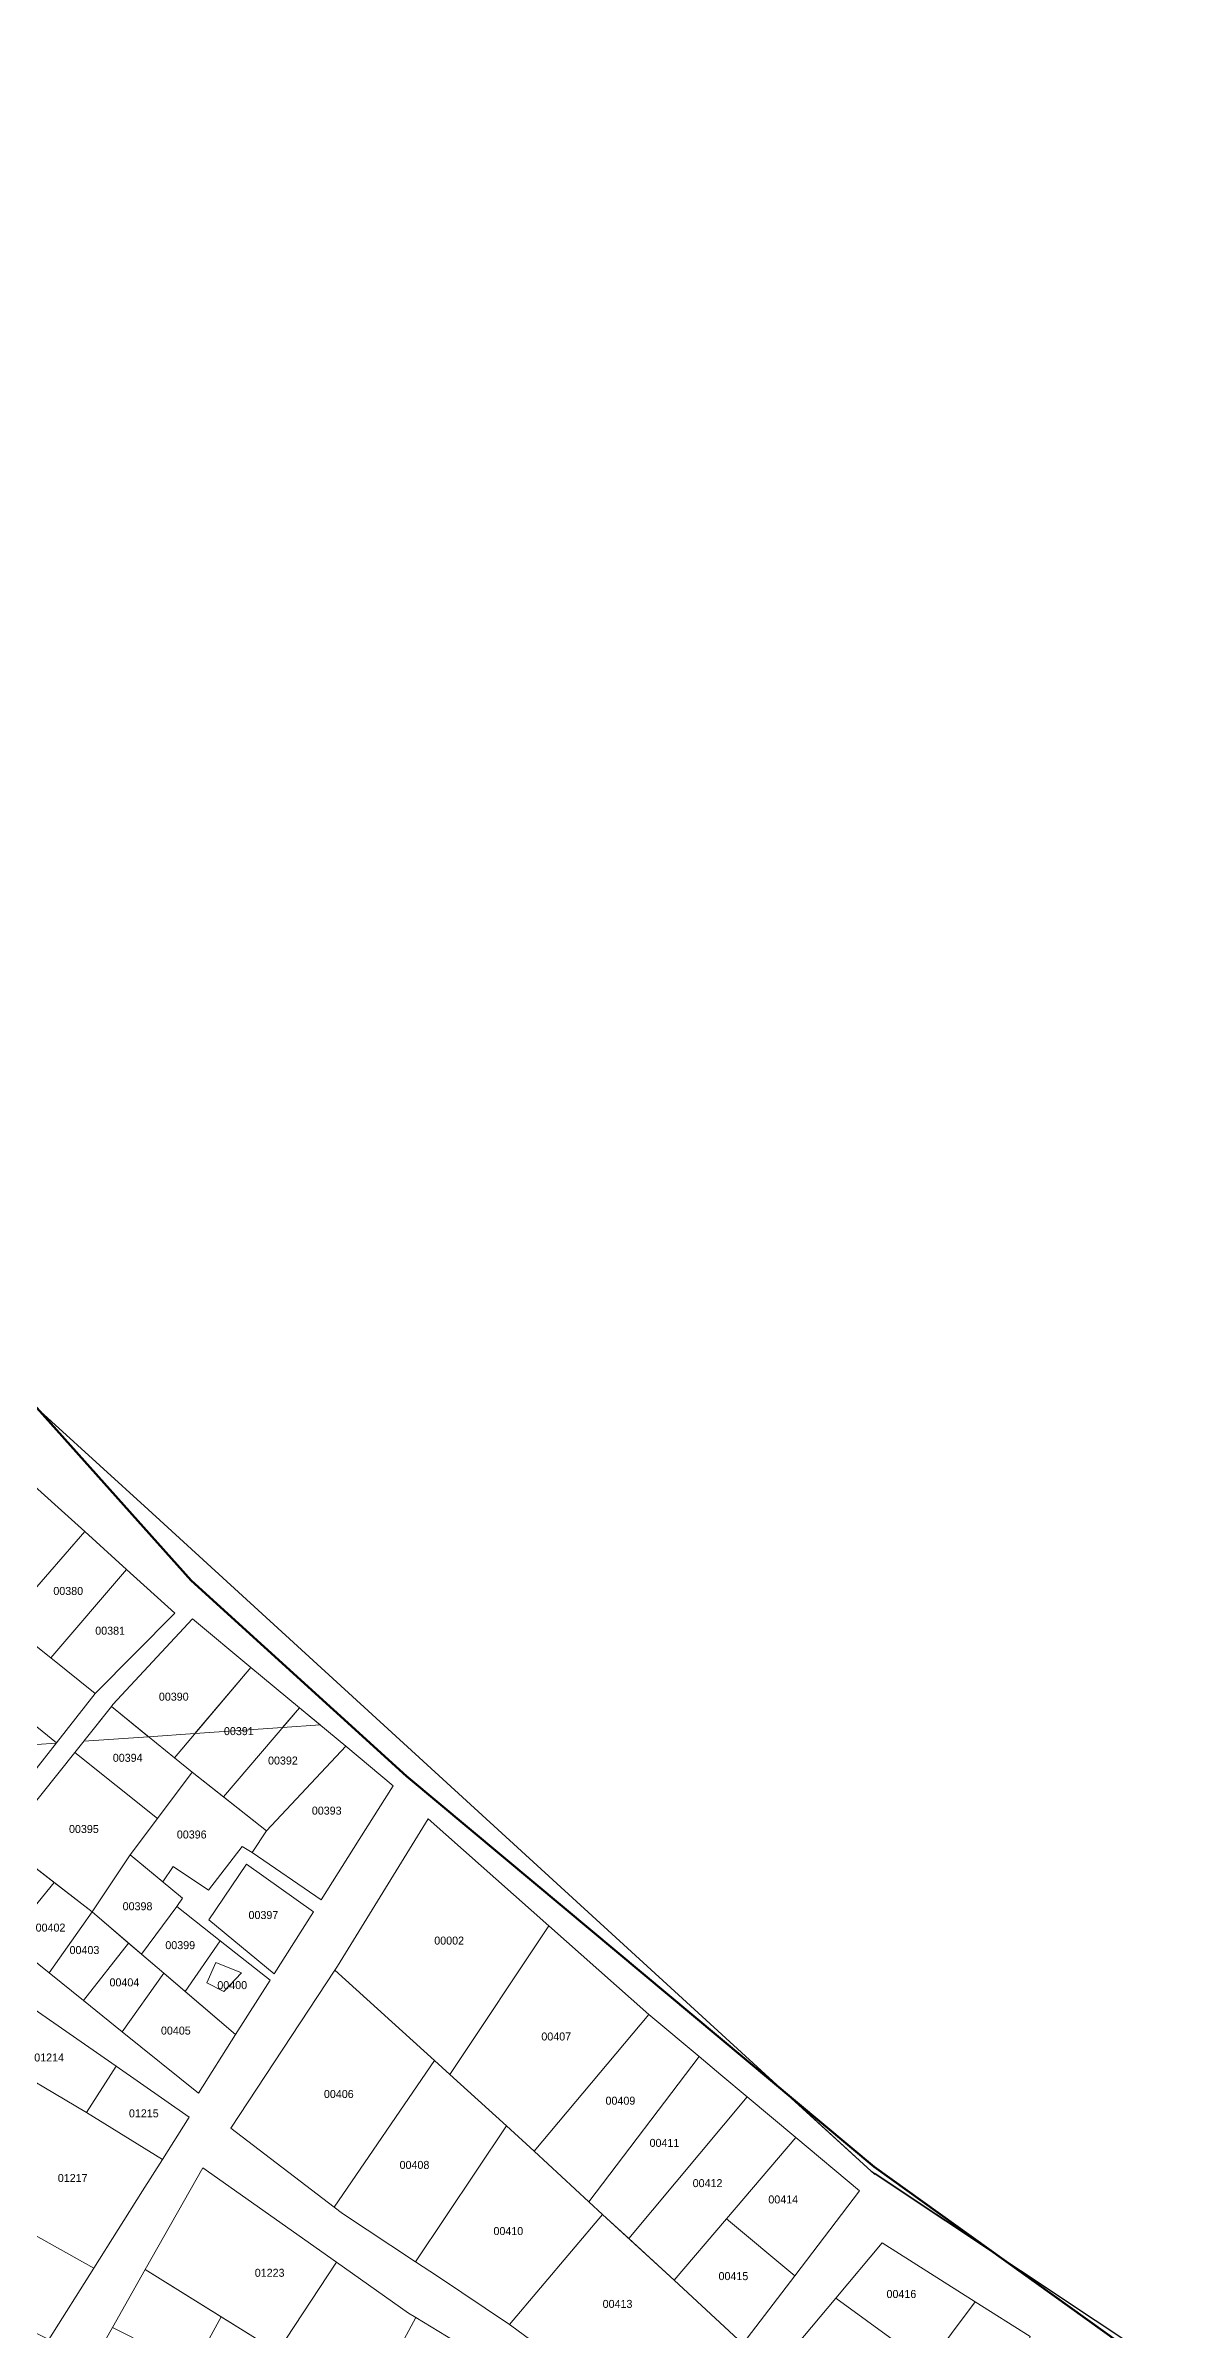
# Model space of a CAD drawing. Header units: metres. Extents: x 245225 to 248406, y 1633796 to 1637634.
# Drawn here: x 248061.9 to 248275.4, y 1636206.3 to 1636634.3 of the extents above; entities that cross this region are included whole.
import ezdxf
from ezdxf.enums import TextEntityAlignment as Align

# ---------------------------------------------------------------- set-up
doc = ezdxf.new("R2010")
doc.units = ezdxf.units.M
doc.header["$MEASUREMENT"] = 0
doc.layers.add('historique_numero_parcelle', color=7, linetype='Continuous')
doc.layers.add('limites_sections', color=7, linetype='Continuous')
doc.layers.add('Limites_Communes', color=7, linetype='Continuous', lineweight=211, plot=False)
doc.layers.add('LIMITES_PARCELLES', color=7, linetype='Continuous', lineweight=0, true_color=0xffffff)
doc.styles.add('Style-FANCY', font='FANCY.shx')

msp = doc.modelspace()

# ---------------------------------------------------------------- linework, layer by layer
at = {"layer": 'Limites_Communes', "color": 210, "lineweight": 80, "flags": 128}
msp.add_lwpolyline([(246605.2718, 1637633.7039), (246913.4298, 1637003.726), (246928.908, 1636986.2635), (246937.0628, 1636946.102), (247273.6978, 1636757.3411), (247414.7621, 1636704.6505), (247560.0187, 1636674.7525), (247860.1219, 1636718.6819), (247872.0949, 1636702.4329), (247930.5058, 1636547.3832), (247969.1915, 1636496.8558), (247927.1941, 1636463.9394), (247992.0592, 1636434.9953), (248053.9967, 1636386.0915), (248089.2289, 1636346.6767), (248129.5988, 1636309.9768), (248159.1072, 1636285.3282), (248217.2385, 1636236.7707), (248275.3777, 1636195.0512)], dxfattribs=at)
at = {"layer": 'limites_parcelles', "flags": 128}
for points in [[(248069.261, 1636355.81), (248054.528, 1636338.867), (248041.789, 1636349.095), (248049.77, 1636358.772), (248056.696, 1636367.171), (248069.261, 1636355.81)], [(248063.958, 1636316.231), (248047.116, 1636329.937), (248054.528, 1636338.867), (248062.888, 1636332.155), (248071.218, 1636325.467), (248063.958, 1636316.231)], [(248100.421, 1636330.338), (248086.07, 1636313.439), (248074.244, 1636323.017), (248074.551, 1636323.404), (248089.474, 1636339.437), (248100.421, 1636330.338)], [(248063.958, 1636316.231), (248055.381, 1636305.319), (248041.639, 1636318.511), (248039.408, 1636320.652), (248047.116, 1636329.937), (248063.958, 1636316.231)], [(248109.49, 1636322.8), (248095.293, 1636306.083), (248089.414, 1636310.73), (248086.07, 1636313.439), (248100.421, 1636330.338), (248109.49, 1636322.8)], [(248086.07, 1636313.439), (248089.414, 1636310.73), (248082.902, 1636302.072), (248067.4, 1636314.416), (248074.244, 1636323.017), (248086.07, 1636313.439)], [(248074.512, 1636290.36), (248070.629, 1636284.536), (248053.939, 1636297.497), (248058.092, 1636302.717), (248067.4, 1636314.416), (248082.902, 1636302.072), (248077.773, 1636295.252), (248074.512, 1636290.36)], [(248103.305, 1636299.75), (248118.179, 1636315.577), (248127.098, 1636308.164), (248120.713, 1636298.087), (248113.549, 1636286.78), (248100.659, 1636295.649), (248103.305, 1636299.75)], [(248100.659, 1636295.649), (248098.781, 1636296.781), (248092.431, 1636288.579), (248085.817, 1636293.076), (248083.925, 1636290.173), (248077.773, 1636295.252), (248082.902, 1636302.072), (248089.414, 1636310.73), (248103.305, 1636299.75), (248100.659, 1636295.649)], [(248156.252, 1636281.91), (248137.696, 1636254.064), (248134.827, 1636256.664), (248116.128, 1636273.604), (248116.62, 1636274.35), (248133.607, 1636301.972), (248156.252, 1636281.91)], [(248063.538, 1636290.043), (248054.865, 1636279.34), (248045.5, 1636286.891), (248051.799, 1636294.808), (248053.939, 1636297.497), (248063.538, 1636290.043)], [(248086.527, 1636285.549), (248079.895, 1636276.615), (248070.629, 1636284.536), (248074.512, 1636290.36), (248077.773, 1636295.252), (248087.599, 1636287.14), (248086.527, 1636285.549)], [(248054.865, 1636279.34), (248063.538, 1636290.043), (248070.629, 1636284.536), (248068.702, 1636281.806), (248062.573, 1636273.124), (248054.865, 1636279.34)], [(248077.483, 1636278.677), (248069.046, 1636267.905), (248062.573, 1636273.124), (248068.702, 1636281.806), (248070.629, 1636284.536), (248077.483, 1636278.677)], [(248079.895, 1636276.615), (248086.527, 1636285.549), (248094.672, 1636279.12), (248088.081, 1636269.618), (248084.081, 1636273.037), (248079.895, 1636276.615)], [(248175.018, 1636265.285), (248153.5, 1636239.664), (248148.323, 1636244.437), (248137.696, 1636254.064), (248156.252, 1636281.91), (248175.018, 1636265.285)], [(248184.42, 1636257.409), (248163.752, 1636230.212), (248153.5, 1636239.664), (248175.018, 1636265.285), (248175.358, 1636264.984), (248184.42, 1636257.409)], [(248080.103, 1636232.248), (248070.962, 1636217.761), (248056.358, 1636225.965), (248037.912, 1636236.328), (248046.113, 1636248.748), (248051.842, 1636257.424), (248069.617, 1636246.916), (248083.831, 1636238.156), (248080.103, 1636232.248)], [(248193.403, 1636249.9), (248171.247, 1636223.303), (248166.33, 1636227.835), (248163.752, 1636230.212), (248184.42, 1636257.409), (248188.479, 1636254.016), (248193.403, 1636249.9)], [(248137.696, 1636254.064), (248148.323, 1636244.437), (248131.248, 1636218.959), (248117.573, 1636227.995), (248116.035, 1636229.171), (248134.827, 1636256.664), (248137.696, 1636254.064)], [(248171.247, 1636223.303), (248193.403, 1636249.9), (248202.561, 1636242.244), (248189.584, 1636227.037), (248179.726, 1636215.486), (248171.247, 1636223.303)], [(248153.5, 1636239.664), (248166.33, 1636227.835), (248148.864, 1636207.189), (248135.353, 1636216.247), (248131.248, 1636218.959), (248148.323, 1636244.437), (248153.5, 1636239.664)], [(248062.524, 1636204.388), (248028.52, 1636221.453), (248037.912, 1636236.328), (248056.358, 1636225.965), (248070.962, 1636217.761), (248062.524, 1636204.388)], [(248179.726, 1636215.486), (248192.632, 1636203.587), (248178.692, 1636185.291), (248149.323, 1636206.881), (248148.864, 1636207.189), (248166.33, 1636227.835), (248179.726, 1636215.486)], [(248121.266, 1636191.735), (248105.421, 1636202.095), (248116.426, 1636218.883), (248129.969, 1636209.321), (248131.3, 1636208.518), (248123.889, 1636194.709), (248121.266, 1636191.735)], [(248246.466, 1636204.938), (248243.15, 1636195.913), (248237.043, 1636184.643), (248231.964, 1636175.269), (248222.646, 1636158.071), (248221.104, 1636158.986), (248205.126, 1636169.998), (248217.294, 1636186.229), (248227.282, 1636199.551), (248236.193, 1636211.436), (248246.466, 1636204.938)], [(248105.421, 1636202.095), (248121.266, 1636191.735), (248113.644, 1636183.097), (248109.591, 1636175.185), (248094.936, 1636183.452), (248069.222, 1636197.366), (248074.462, 1636206.637), (248089.565, 1636199.037), (248094.819, 1636208.664), (248105.421, 1636202.095)], [(248130.331, 1636184.078), (248121.266, 1636191.735), (248123.889, 1636194.709), (248131.3, 1636208.518), (248139.969, 1636203.291), (248130.331, 1636184.078)]]:
    msp.add_lwpolyline(points, close=True, dxfattribs=at)
at = {"layer": 'limites_parcelles', "color": 0, "flags": 128}
for points in [[(248069.261325, 1636355.810017), (248054.52825, 1636338.86698), (248041.789358, 1636349.094752), (248049.769585, 1636358.771563), (248056.696303, 1636367.17089), (248069.261325, 1636355.810017)], [(248063.957514, 1636316.230828), (248047.115654, 1636329.937146), (248054.52825, 1636338.86698), (248062.888326, 1636332.154862), (248071.217698, 1636325.467395), (248063.957514, 1636316.230828)], [(248081.217214, 1636317.368924), (248089.91503, 1636317.967214), (248100.420539, 1636330.338388), (248089.473985, 1636339.437423), (248074.551455, 1636323.403641), (248074.243619, 1636323.016743), (248081.217214, 1636317.368924)], [(248045.395084, 1636314.904854), (248063.916686, 1636316.178885), (248063.957514, 1636316.230828), (248047.115654, 1636329.937146), (248039.408103, 1636320.651987), (248041.638744, 1636318.510708), (248045.395084, 1636314.904854)]]:
    msp.add_lwpolyline(points, close=True, dxfattribs=at)
at = {"layer": 'limites_parcelles'}
for points in [[(248077.078, 1636348.743), (248062.888, 1636332.155), (248054.528, 1636338.867), (248069.261, 1636355.81)], [(248071.218, 1636325.467), (248062.888, 1636332.155), (248077.078, 1636348.743), (248086.14, 1636340.549)], [(248095.293, 1636306.083), (248109.49, 1636322.8), (248118.179, 1636315.577), (248103.305, 1636299.75)], [(248112.121, 1636284.527), (248104.787, 1636272.951), (248092.549, 1636283.053), (248099.575, 1636293.473)], [(248069.046, 1636267.905), (248077.483, 1636278.677), (248084.081, 1636273.037), (248076.266, 1636262.083)], [(248088.081, 1636269.618), (248094.672, 1636279.12), (248104.02, 1636271.741), (248097.548, 1636261.526)], [(248093.854, 1636275.07), (248098.616, 1636273.086), (248095.309, 1636269.646), (248092.134, 1636271.234)], [(248097.548, 1636261.526), (248090.585, 1636250.537), (248076.266, 1636262.083), (248084.081, 1636273.037)], [(248134.827, 1636256.664), (248116.035, 1636229.171), (248096.618, 1636244.028), (248116.128, 1636273.604)], [(248069.617, 1636246.916), (248051.842, 1636257.424), (248058.346, 1636267.274), (248075.125, 1636255.619)], [(248083.831, 1636238.156), (248069.617, 1636246.916), (248075.125, 1636255.619), (248088.839, 1636246.092)], [(248202.344, 1636216.333), (248189.584, 1636227.037), (248202.561, 1636242.244), (248214.49, 1636232.274)], [(248105.421, 1636202.095), (248080.591, 1636217.481), (248091.379, 1636236.567), (248116.426, 1636218.883)], [(248202.344, 1636216.333), (248192.632, 1636203.587), (248179.726, 1636215.486), (248189.584, 1636227.037)], [(248236.193, 1636211.436), (248227.282, 1636199.551), (248210.046, 1636212.132), (248218.723, 1636222.486)], [(248094.819, 1636208.664), (248089.565, 1636199.037), (248074.462, 1636206.637), (248080.591, 1636217.481)], [(248227.282, 1636199.551), (248217.294, 1636186.229), (248199.615, 1636199.685), (248210.046, 1636212.132)]]:
    msp.add_3dface(points, dxfattribs=at)
at = {"layer": 'limites_parcelles', "color": 0}
for points in [[(248077.077831, 1636348.742593), (248062.888326, 1636332.154862), (248054.52825, 1636338.86698), (248069.261325, 1636355.810017)], [(248071.217698, 1636325.467395), (248062.888326, 1636332.154862), (248077.077831, 1636348.742593), (248086.140228, 1636340.548675)], [(248089.91503, 1636317.967214), (248106.345242, 1636319.097386), (248109.489622, 1636322.799953), (248100.420539, 1636330.338388)], [(248069.085977, 1636316.534462), (248081.217214, 1636317.368924), (248074.243619, 1636323.016743)], [(248106.345242, 1636319.097386), (248113.36322, 1636319.580126), (248109.489622, 1636322.799953)]]:
    msp.add_3dface(points, dxfattribs=at)
at = {"layer": 'limites_sections'}
for p, q in [((248216.648, 1636235.955), (248200.252209, 1636250.959473)), ((248217.332, 1636235.328), (248216.648, 1636235.955)), ((248217.424, 1636235.438), (248217.332, 1636235.328)), ((248240.192018, 1636220.299725), (248217.424, 1636235.438))]:
    msp.add_line(p, q, dxfattribs=at)
at = {"layer": 'limites_sections', "flags": 128}
msp.add_lwpolyline([(247546.68, 1636188.471), (247697.695, 1636290.674), (247822.779, 1636383.723), (247910.334, 1636459.129), (247930.99, 1636458.131), (247963.997, 1636446.578), (248017.635, 1636417.696), (248081.175, 1636359.932), (248216.648, 1636235.955), (248272.648, 1636198.72)], dxfattribs=at)

# ---------------------------------------------------------------- texts
at = {"layer": 'historique_numero_parcelle', "style": 'Style-FANCY'}
for s, p in [('00380', (248066.162551, 1636344.690826)), ('00381', (248074.018438, 1636337.240022)), ('00390', (248085.947, 1636324.874878)), ('00391', (248098.141212, 1636318.421426)), ('00394', (248077.306991, 1636313.420001)), ('00392', (248106.407481, 1636312.906658)), ('00393', (248114.615123, 1636303.519819)), ('00395', (248069.099349, 1636300.073089)), ('00396', (248089.310668, 1636299.046404)), ('00398', (248079.153711, 1636285.596823)), ('00397', (248102.750683, 1636283.954126)), ('00402', (248062.841021, 1636281.59275)), ('00399', (248087.156162, 1636278.307356)), ('00002', (248137.566585, 1636279.161076)), ('00403', (248069.201944, 1636277.383339)), ('00404', (248076.691418, 1636271.325894)), ('00400', (248096.902738, 1636270.812552)), ('00405', (248086.335398, 1636262.291062)), ('00407', (248157.639292, 1636261.187375)), ('01214', (248062.583727, 1636257.247698)), ('00406', (248116.883217, 1636250.407177)), ('00409', (248169.668618, 1636249.149487)), ('01215', (248080.332754, 1636246.775506)), ('00411', (248177.927558, 1636241.244008)), ('00408', (248131.067049, 1636237.111599)), ('01217', (248066.995334, 1636234.660616)), ('00412', (248186.006957, 1636233.69787)), ('00414', (248200.190789, 1636230.64348)), ('00410', (248148.662183, 1636224.714371)), ('01223', (248103.916901, 1636216.89254)), ('00415', (248190.854595, 1636216.269883)), ('00413', (248169.129992, 1636211.059454)), ('00416', (248222.338599, 1636212.920321))]:
    msp.add_text(s, height=1.499994, dxfattribs=at).set_placement(p, align=Align.MIDDLE_CENTER)

doc.saveas('drawing.dxf')
